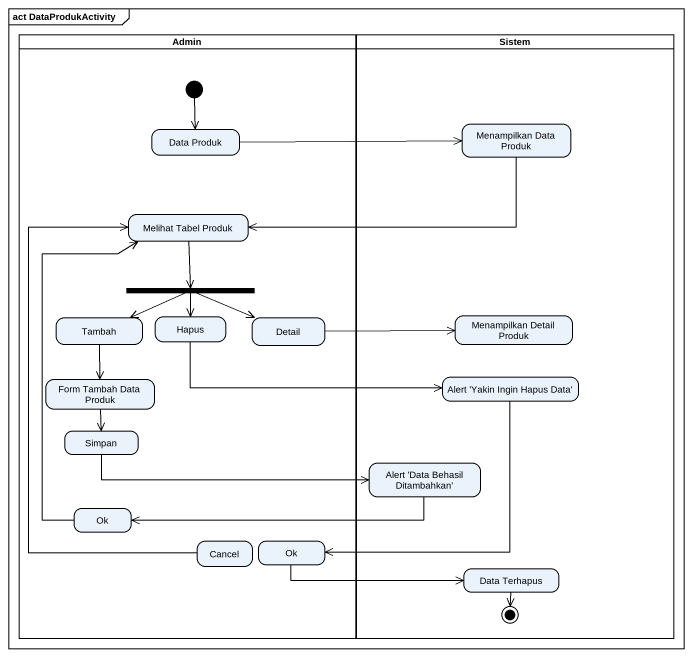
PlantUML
@startuml
mainframe act DataProdukActivity
hide empty description
state Admin <<partition>> {
  state "Data Produk" as Data_Produk
  state "Melihat Tabel Produk" as Melihat_Tabel_Produk
  state fork1 <<fork>>
  state Tambah
  state Hapus
  state Detail
  state "Form Tambah Data Produk" as Form_Tambah_Data_Produk
  state Simpan
  state Ok
  state Cancel
  state "Ok" as Ok_2
  [*] --> Data_Produk
}
state Sistem <<partition>> {
  state "Menampilkan Data Produk" as Menampilkan_Data_Produk
  state "Menampilkan Detail Produk" as Menampilkan_Detail_Produk
  state "Alert 'Yakin Ingin Hapus Data'" as Alert_Yakin_Ingin_Hapus_Data
  state "Alert 'Data Behasil Ditambahkan'" as Alert_Data_Behasil
  state "Data Terhapus" as Data_Terhapus
  Data_Terhapus --> [*]
}
Data_Produk -right-> Menampilkan_Data_Produk
Menampilkan_Data_Produk -left-> Melihat_Tabel_Produk
Melihat_Tabel_Produk --> fork1
fork1 -left-> Tambah
fork1 --> Hapus
fork1 -right-> Detail
Tambah --> Form_Tambah_Data_Produk
Hapus -right-> Alert_Yakin_Ingin_Hapus_Data
Detail -right-> Menampilkan_Detail_Produk
Form_Tambah_Data_Produk --> Simpan
Alert_Yakin_Ingin_Hapus_Data --> Ok_2
Simpan -right-> Alert_Data_Behasil
Alert_Data_Behasil -left-> Ok
Ok -up-> Melihat_Tabel_Produk
Cancel -up-> Melihat_Tabel_Produk
Ok_2 -right-> Data_Terhapus
@enduml
